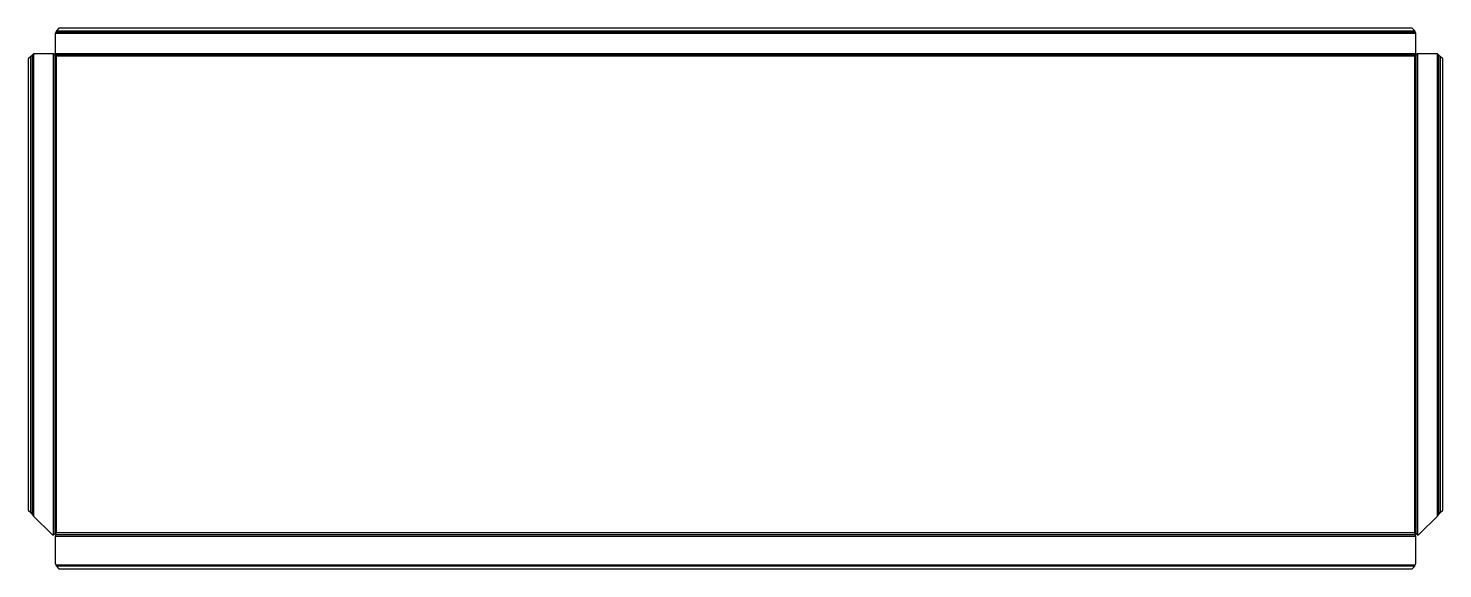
# Model space of a CAD drawing. Header units: millimetres. Extents: x -25 to 1113, y 0 to 435.
import ezdxf

# ---------------------------------------------------------------- set-up
doc = ezdxf.new("R2010")
doc.units = ezdxf.units.MM

msp = doc.modelspace()

# ---------------------------------------------------------------- linework, layer by layer
at = {"layer": 'BEND'}
for p, q in [((1091.3, 431.5), (-2.5, 431.5)), ((-21.5, 413.1), (-21.5, 43.8)), ((-3.2, 413.2), (-3.2, 28.2)), ((1091.4, 413.3), (-2.5, 413.3)), ((1092.1, 28.2), (1092.1, 413.2)), ((1110.3, 43.8), (1110.3, 413.1)), ((-2.5, 27.5), (1091.4, 27.5)), ((-2.3, 2.6), (1091.1, 2.6))]:
    msp.add_line(p, q, dxfattribs=at)
at = {"layer": 'BEND_EXTENT'}
for p, q in [((-2, 432.7), (1090.9, 432.7)), ((1091.8, 430.4), (-3, 430.4)), ((-22.6, 45.2), (-22.6, 412.1)), ((-20.3, 414.2), (-20.3, 42.3)), ((-4.3, 27.2), (-4.3, 414.2)), ((-3, 414.4), (1091.8, 414.4)), ((1093.2, 414.2), (1093.2, 27.2)), ((1109.2, 42.3), (1109.2, 414.2)), ((1111.5, 412.1), (1111.5, 45.2)), ((1091.8, 25.8), (-3, 25.8)), ((-2.5, 3.1), (1091.4, 3.1)), ((1090.9, 2), (-2, 2))]:
    msp.add_line(p, q, dxfattribs=at)
msp.add_lwpolyline([(-2.1, 412.2), (-2.1, 29.2), (1090.9, 29.2), (1090.9, 412.2)], close=True, dxfattribs=at)
at = {"layer": 'OUTER_PROFILES'}
msp.add_lwpolyline([(1090.9, 412.2), (1091.8, 414.4), (1091.8, 430.4), (1090.9, 432.7), (1088.9, 434.7), (0, 434.7), (-2, 432.7), (-3, 430.4), (-3, 414.4), (-2.1, 412.2), (-4.3, 414.2), (-20.3, 414.2), (-22.6, 412.1), (-24.6, 410.1), (-24.6, 47.2), (-22.6, 45.2), (-20.3, 42.3), (-5.7, 27.7, 0.198912), (-4.3, 27.2), (-2.1, 29.2), (-3, 25.8), (-3, 4.4), (-2.5, 3.1), (-2, 2), (0, 0), (1088.9, 0), (1090.9, 2), (1091.4, 3.1), (1091.8, 4.4), (1091.8, 25.8), (1090.9, 29.2), (1093.2, 27.2, 0.198912), (1094.6, 27.7), (1109.2, 42.3), (1111.5, 45.2), (1113.5, 47.2), (1113.5, 410.1), (1111.5, 412.1), (1109.2, 414.2), (1093.2, 414.2)], format="xyb", close=True, dxfattribs=at)

doc.saveas('drawing.dxf')
